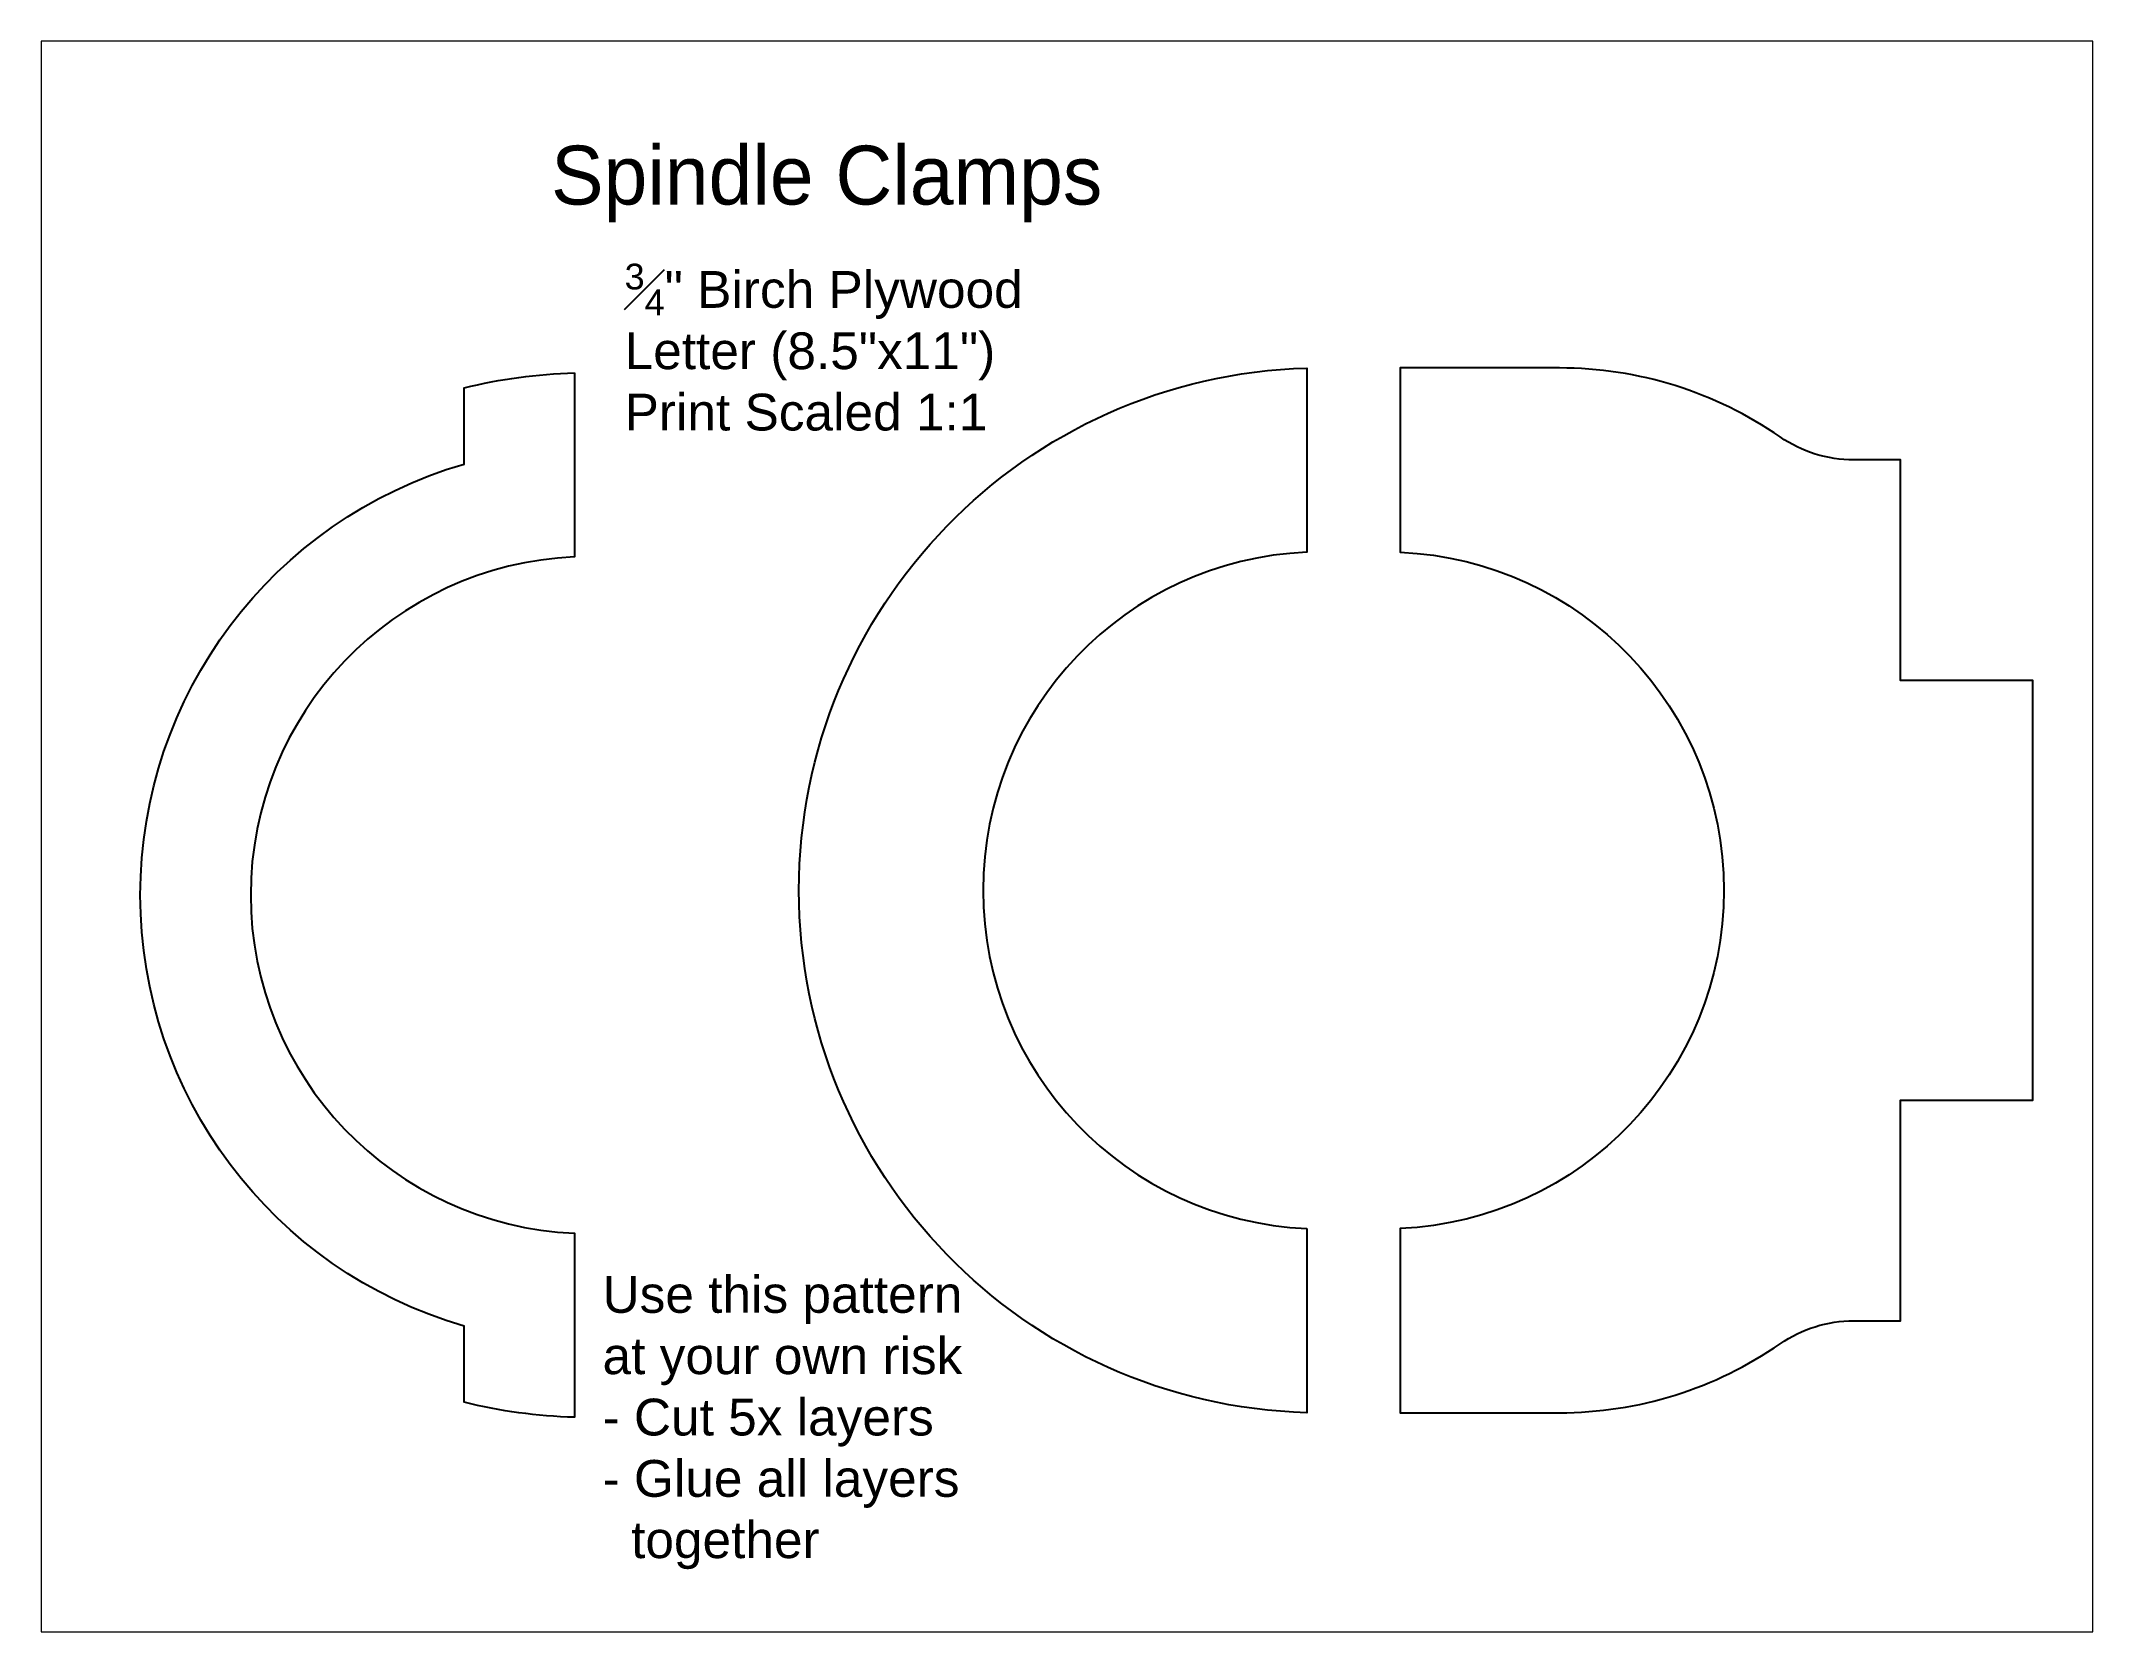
# Paper-space layout '0.750in Ply - Spindle Clamps' of a CAD drawing. Header units: millimetres. Extents: x -3 to 275, y -3 to 213.
# The model-space entities are those that its viewports show. They can reach past a viewport. Long polylines and large blocks are cut down to what shows.
import ezdxf

# ---------------------------------------------------------------- set-up
doc = ezdxf.new("R2010")
doc.units = ezdxf.units.MM
doc.header["$MEASUREMENT"] = 0
doc.layers.add('0.708in_Ply-T1_0.250in_1FL-Contours', color=7, linetype='Continuous')
doc.layers.add('AM_VIEWS', color=1, linetype='Continuous', lineweight=15, plot=False)

msp = doc.modelspace()

# ---------------------------------------------------------------- linework, layer by layer
at = {"layer": '0.708in_Ply-T1_0.250in_1FL-Contours'}
for points in [[(1325.33, 173.25), (1300.31, 173.25, 0.957427), (1208.4, 173.25), (1183.38, 173.25, -0.053454), (1185.42, 188.25), (1195.77, 188.25, -0.751068), (1312.94, 188.25), (1323.29, 188.25, -0.053454)], [(1209.04, 73.7), (1184.01, 73.7, -0.972223), (1325.99, 73.7), (1300.96, 73.7, 0.957427)], [(1184, 39.35, 0.152611), (1193.37, 9.35, -0.152611), (1196.5, -0.65), (1196.5, -7), (1226.5, -7), (1226.5, -25), (1283.5, -25), (1283.5, -7), (1313.5, -7), (1313.5, -0.65, -0.152611), (1316.62, 9.35, 0.152611), (1326, 39.35), (1326, 61), (1300.96, 61, -0.957427), (1209.04, 61), (1184, 61)]]:
    msp.add_lwpolyline(points, format="xyb", close=True, dxfattribs=at)

# ---------------------------------------------------------------- texts
at = {"linetype": 'Continuous', "attachment_point": 1, "rotation": 270}
for s, width, insert, char_height in [('\\A1;Spindle Clamps', 256.5651, (1356.21, 176.42), 8), ('\\A1;{\\fArial|b0|i0|c0|p34;Use this pattern \\Pat your own risk\\P- Cut 5x layers\\P- Glue all layers\\P  together}', 171.1858, (1202.58, 169.42), 5), ('\\A1;{\\fArial|b0|i0|c0|p34;\\H0.7x;\\S3#4;\\H1.4286x;" Birch Plywood\\PLetter (8.5"x11")\\PPrint Scaled 1:1}', 171.1858, (1340.17, 166.42), 5)]:
    msp.add_mtext_dynamic_manual_height_columns(s, width=width, gutter_width=1, heights=[0], dxfattribs=dict(at, insert=insert, char_height=char_height))

psp = doc.layouts.new('0.750in Ply - Spindle Clamps')

# ---------------------------------------------------------------- viewports
at = {"layer": 'AM_VIEWS', "view_twist_angle": 90}
psp.add_viewport(center=(135.97, 105.33), size=(278.91, 216.2246), view_center_point=(-106.29, 1262.32), view_height=216.2246, dxfattribs=at)

doc.saveas('drawing.dxf')
